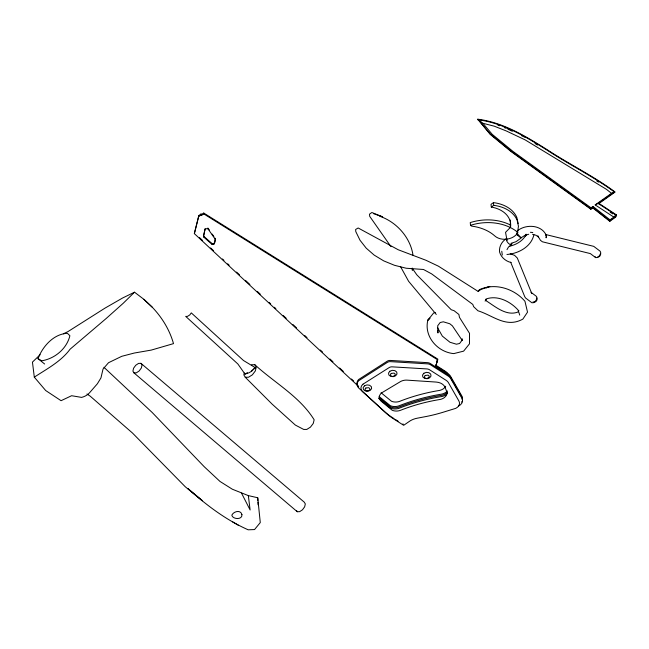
<?xml version="1.0" encoding="UTF-8"?>
<svg xmlns="http://www.w3.org/2000/svg" width="649" height="649" viewBox="0 0 649 649"><rect width="100%" height="100%" fill="white"/><g stroke="black" fill="none" stroke-linecap="round" stroke-linejoin="round"><path stroke-width="0.97" d="M592.756 207.218L592.748 207.899L609.776 221.301L615.658 217.131L616.509 214.933L598.589 203.202L595.19 204.897L613.816 217.091L616.509 214.933L615.617 216.604M609.784 220.619L609.776 221.301L610.028 219.857L613.816 217.091M412.472 268.297L412.342 270.3L412.18 268.175L416.836 274.852L451.25 309.751L454.089 310.701L458.884 314.465L459.46 317.369L469.535 333.359L469.47 343.848L463.621 351.141L453.789 353.6C437.751 352.237 423.805 336.604 427.821 320.233L433.662 312.94L435.301 312.526M546.393 235.652L546.125 237.712L546.393 235.652L545.582 234.394L546.393 235.652C541.81 224.546 525.795 223.913 517.342 230.857M510.877 243.383L515.955 241.72L521.188 238.013L517.188 234.979L518.454 226.233L517.139 220.238A32.012 23.218 -6.1 0 0 493.727 205.344L493.435 202.626L491.009 204.346L491.301 207.063A27.209 19.73 -6.1 0 1 510.52 227.296L505.539 232.334L507.072 240.552M600.844 253.735L599.66 256.452L597.364 257.361M244.308 372.948L243.837 374.879L245.265 377.256L272.182 404.181L295.36 425.087L303.7 429.435L306.799 429.427L310.441 427.139L313.248 423.464L314.148 419.789C299.838 396.596 274.551 382.821 254.83 364.722L251.569 364.738M203.575 235.993L205.1 228.878L203.575 235.993A2.263 1.679 -4.5 0 0 204.046 237.356L211.866 244.211A1.452 1.079 -4.5 0 0 214.397 243.683L215.273 239.765A3.204 2.377 -4.5 0 0 215.014 238.167L215.079 239.027A3.204 2.377 -4.5 0 1 215.338 240.633M592.999 206.455L591.036 207.842L590.858 209.238L592.748 207.899L592.999 206.455L610.028 219.857M201.62 214.373L203.754 213.059L203.827 213.927L201.685 215.241L201.012 214L198.87 215.517L194.351 233.616L358.216 386.082M194.351 233.616L198.87 215.517M526.088 234.184L525.56 236.09L526.112 234.638C522.94 240.917 516.434 244.608 509.798 246.198M533.892 234.816C531.223 246.79 518.397 253.605 506.95 254.481M506.991 249.646L508.491 247.026L511.566 244.576L511.931 243.351M436.809 362.239L435.755 366.831L437.093 361.306M214.397 243.683L215.273 239.765M38.023 358.67C42.558 346.517 53.672 333.886 67.423 333.318L69.897 335.728C66.742 348.74 54.832 358.678 41.739 360.803L38.023 358.67L44.627 364M437.158 362.174L436.696 361.882L437.791 359.1L203.754 213.059M485.095 301.12L486.466 298.864C497.848 295.06 510.455 301.59 518.08 310.027L519.735 315.089M518.859 310.53L517.951 312.031C506.504 316.469 495.341 306.653 486.336 300.876L485.785 299.181M478.183 291.442L479.351 289.705C494.887 282.485 514.138 288.57 524.952 301.282L527.523 312.145L522.867 319.097C506.082 328.402 493.297 315.56 477.932 310.766L473.64 306.669L472.796 304.422L431.658 273.894L423.505 269.489L406.233 268.248L394.503 265.303L383.721 260.882L374.197 255.114L366.223 248.169L360.025 240.26L355.79 231.604L355.62 229.486L358.159 227.977L398.226 249.76L425.947 260.265L438.383 266.163L478.183 291.442L480.925 289.47M251.536 371.228L255.349 367.699L243.472 360.495L191.285 312.883L189.808 314.919L187.318 316.461L185.671 316.363L237.858 363.967L244.998 374.108L249.046 372.769L251.536 371.228L252.518 369.873M462.039 340.246L459.581 343.508L456.409 344.205L449.96 342.25L442.334 336.109L437.54 327.672M447.372 390.949L446.123 392.142A9.524 7.066 -4.5 0 1 441.515 394.146A158.413 117.542 -4.5 0 0 400.409 405.268L399.386 405.674A9.459 7.017 -4.5 0 1 394.268 406.534L393.229 406.452A9.459 7.017 -4.5 0 1 390.309 405.682L379.146 396.58M447.469 392.15L446.22 393.343A9.524 7.066 -4.5 0 1 441.612 395.346A158.413 117.542 -4.5 0 0 400.506 406.469L399.484 406.874A9.459 7.017 -4.5 0 1 394.365 407.734L393.318 407.653A9.459 7.017 -4.5 0 1 390.398 406.882L379.243 397.78M447.567 393.351L446.309 394.543A9.524 7.066 -4.5 0 1 441.701 396.547A158.413 117.542 -4.5 0 0 400.595 407.669L399.573 408.075A9.459 7.017 -4.5 0 1 394.454 408.935L393.416 408.854A9.459 7.017 -4.5 0 1 390.495 408.083L378.521 398.275M429.8 318.205L427.821 320.233L429.898 318.253M134.521 292.196L123.261 303.237L106.225 318.456L70.133 349.154C60.868 361.647 46.947 368.835 34.308 377.15L45.673 390.52L61.071 400.693L71.609 395.72L81.612 397.399A13.962 10.157 -7 0 0 89.603 392.71L97.382 383.762L100.944 377.921L103.029 369.07L108.505 362.726L121.769 356.301L134.311 353.032L151.249 350.095L173.502 343.629A146.293 106.46 -7 0 0 152.158 307.115L143.867 299.319L134.521 292.196L122.62 297.988L104.951 308.153L67.967 331.598L63.391 333.797M40.116 354.735L32.45 362.11L34.308 377.15M198.935 216.385L201.085 214.86L201.012 214M491.301 207.063L493.727 205.344M595.19 204.897L611.52 193.329L614.757 191.739L614.798 192.274L598.629 203.729L598.021 203.486M614.879 217.123L609.736 220.774L592.707 207.364L590.817 208.702L511.136 151.128L490.165 133.872L477.794 119.197C503.007 122.377 525.56 136.152 546.709 149.4C569.003 164.108 593.291 175.879 614.757 191.739L598.589 203.202L598.629 203.729L616.55 215.46L614.425 214.722M253.791 368.697L255.349 367.699M244.998 374.108L247.399 372.672M403.337 424.121L402.607 424.121M486.231 287.961L489.808 286.412L481.809 289.162M528.708 234.265L525.073 235.271L521.634 237.445L520.522 237.364L517.683 234.021L517.05 232.034M511.566 244.576L510.268 244.624L508.54 243.48L507.031 241.574L506.325 239.635L506.691 238.402C502.034 241.201 498.894 246.474 499.552 251.99C501.133 257.418 505.717 261.271 511.12 262.521M532.505 234.257L535.952 235.254L538.581 237.12L537.778 235.879L540.487 240.349L542.386 241.785L590.33 253.589L595.62 257.596L597.185 257.548L598.978 256.266L600.333 254.262L600.714 252.283L599.992 251.098L593.73 246.352L545.785 234.549M140.963 363.335L138.57 363.391L135.755 365.257L133.589 368.202L132.907 371.123L133.962 372.883L297.266 511.72L299.66 511.655L302.475 509.798L304.632 506.853L305.322 503.932L304.267 502.172L140.963 363.335L142.017 365.103L141.328 368.015L139.17 370.968L136.355 372.826L133.962 372.883M245.265 377.256L248.526 377.239L252.364 374.838L255.317 370.96L256.258 367.099L254.83 364.722M530.371 232.277L532.772 232.512M590.858 208.564L590.858 209.238L511.177 151.655L490.214 134.4L477.794 119.197L482.88 123.269L494.262 126.182L506.277 130.944L525.187 139.908L606.426 189.321L611.52 193.329M478.637 119.878L477.834 119.732C503.048 122.912 525.601 136.679 546.75 149.927C569.043 164.635 593.332 176.406 614.798 192.274L614.214 192.007M379.86 216.295C396.539 222.007 410.387 237.437 413.007 255.171M103.937 367.285L152.166 412.464L204.224 466.712L219.995 481.444L232.358 489.232L248.34 495.609L257.734 497.759L260.281 522.567L254.538 529.568L248.186 529.803C225.844 519.93 206.155 504.922 188.048 488.697L202.447 500.752L185.338 486.831L132.493 433.045L90.292 396.239L86.966 393.992M510.219 253.808L514.56 255.317L517.302 258.026L531.799 293.526M373.564 213.659L382.675 216.88L371.861 212.499L369.508 214.162L369.679 216.287L390.974 246.677M497.751 124.989L499.6 125.728M504.224 127.561L506.074 128.291M507.875 129.143L512.369 131.276M521.374 135.544L524.976 137.255M232.577 521.853L238.24 525.187M596.861 181.087L598.556 182.101M535.011 143.486L537.526 145.043M203.827 213.927L437.856 359.96M201.085 214.86L201.685 215.241M435.495 365.006L445.547 371.423A9.986 7.415 -4.5 0 1 447.761 373.735M436.201 366.133L448.167 373.767A10.684 7.926 -4.5 0 1 450.536 376.25L461.747 395.849A8.291 6.149 -4.5 0 1 462.218 399.451M391.712 417.112L394.105 418.654M395.712 419.684L398.105 421.225M610.214 212.223L612.761 213.886M591.036 207.842L513.01 151.452L492.226 134.351L482.88 123.269M470.533 225.308L471.596 226.112A41.739 30.268 -6.1 0 1 494.822 235.976A13.402 9.719 -6.1 0 0 507.275 239.083A13.402 9.719 -6.1 0 0 517.87 232.472A42.136 30.56 -6.1 0 0 470.533 225.308L470.241 222.591A42.136 30.56 -6.1 0 1 510.585 225.098M530.963 292.245L536.252 296.26L536.974 297.445L536.593 299.424L535.238 301.428L533.446 302.71L531.88 302.759L525.617 298.013L524.773 296.739L510.658 262.18M381.044 392.734L391.477 401.244A8.843 6.563 -4.5 0 0 394.203 401.958L395.176 402.039A8.843 6.563 -4.5 0 0 399.962 401.236L400.92 400.855A148.053 109.851 -4.5 0 1 439.332 390.463A8.899 6.604 -4.5 0 0 443.64 388.589L444.808 387.477A6.677 4.957 -4.5 0 0 445.693 386.236M203.502 235.125A2.263 1.679 -4.5 0 0 203.973 236.487L211.801 243.351L211.866 244.211M199.478 237.583L202.439 240.341M210.601 247.926L213.562 250.684M222.461 258.967L223.946 260.346M227.653 263.794L229.138 265.173M236.552 272.069L239.513 274.835M245.444 280.352L249.897 284.489M257.312 291.393L260.273 294.151M269.173 302.426L270.657 303.805M274.365 307.253L275.849 308.64M283.264 315.536L286.225 318.294M292.902 324.5L296.609 327.956M304.762 335.541L306.985 337.61M320.33 350.03L322.561 352.099M329.976 358.994L332.937 361.761M339.614 367.967L343.321 371.415M351.474 379.008L353.697 381.077M143.867 299.319L152.158 307.115M436.29 314.449L408.61 281.293L400.595 266.731M209.367 230.062L208.232 228.44L208.305 229.3L215.079 239.027M212.191 234.111L213.878 236.544M594.898 256.412L595.62 257.596M536.609 298.086L537.104 298.897L536.845 300.244L535.92 301.615L533.624 302.523L533.129 301.712M296.561 510.536L297.266 511.72M241.517 493.118L250.116 509.984L248.34 495.609M518.162 223.516L516.847 217.512A32.012 23.218 -6.1 0 0 493.435 202.626M502.31 255.057L501.774 251.244M516.993 233.161L517.188 234.979M510.52 227.296L510.228 224.57A27.209 19.73 -6.1 0 0 510.211 219.987M462.137 338.737L462.275 340.506L452.394 325.863L449.781 323.754L443.332 321.807L440.168 322.504L437.702 325.766L437.961 332.986L437.751 330.333M436.631 361.022L436.696 361.882M203.973 236.487L204.046 237.356M257.734 497.759L257.872 500.42M257.961 502.196L258.091 504.857M462.453 399.914A8.291 6.149 -4.5 0 0 461.845 397.05L450.625 377.45A10.684 7.926 -4.5 0 0 448.256 374.976L430.36 363.554A5.419 4.016 -4.5 0 0 427.423 362.653L390.382 360.438A4.227 3.14 -4.5 0 0 387.202 361.209L358.556 379.56A8.177 6.068 -4.5 0 0 358.702 386.909M462.056 401.366A8.291 6.149 -4.5 0 1 461.682 402.064M391.063 416.69A63.553 47.158 -4.5 0 1 384.533 411.62L358.8 388.11A8.177 6.068 -4.5 0 1 358.654 380.76L387.299 362.41A4.227 3.14 -4.5 0 1 390.479 361.639L427.513 363.854A5.419 4.016 -4.5 0 1 430.457 364.754L448.354 376.177A10.684 7.926 -4.5 0 1 450.722 378.651L461.934 398.251A8.291 6.149 -4.5 0 1 458.486 406.063M207.802 228.059A1.671 1.241 -4.5 0 1 208.045 228.229M214.332 242.823A1.452 1.079 -4.5 0 1 211.801 243.351M205.165 229.738A1.671 1.241 -4.5 0 1 206.577 228.691A1.671 1.241 -4.5 0 1 208.305 229.3M241.939 514.625C242.483 519.833 233.38 519.516 231.92 515.606L231.969 514.884C233.94 511.258 240.674 509.595 241.939 514.625M447.039 392.515L446.593 394.795A6.677 4.957 -4.5 0 1 445.522 396.482L444.354 397.594A8.899 6.604 -4.5 0 1 440.038 399.468A148.053 109.851 -4.5 0 0 401.626 409.868L400.668 410.249A8.843 6.563 -4.5 0 1 395.89 411.052L394.917 410.971A8.843 6.563 -4.5 0 1 392.183 410.249L380.995 401.082A8.072 5.987 -4.5 0 1 382.358 392.45L400.238 381.734A9.313 6.912 -4.5 0 1 403.5 380.436L404.092 380.314A9.313 6.912 -4.5 0 1 407.118 380.144L436.225 382.074A10.855 8.048 -4.5 0 1 445.068 387.258L447.039 392.515M364.503 385.814L363.172 387.575L363.456 389.538L365.249 390.941L367.853 391.258L370.279 390.357L371.601 388.597L371.317 386.634L369.532 385.23L366.928 384.914L364.503 385.814M365.858 388.013L365.119 389.002L365.273 390.098L366.279 390.893L369.111 390.568L369.849 389.57L369.695 388.475L368.689 387.68L365.858 388.013M389.887 371.22L388.564 372.988L388.848 374.944L390.633 376.347L393.237 376.663L395.663 375.771L396.993 374.002L396.709 372.047L394.917 370.644L392.312 370.328L389.887 371.22M391.25 373.418L390.503 374.408L390.666 375.511L391.663 376.298L393.132 376.477L395.241 374.984L395.079 373.881L394.073 373.094L391.25 373.418M423.886 373.264L422.556 375.025L422.84 376.988L424.633 378.391L427.237 378.708L429.662 377.815L430.985 376.047L430.701 374.092L428.916 372.68L426.312 372.372L423.886 373.264M425.241 375.463L424.503 376.452L424.657 377.556L425.663 378.343L427.123 378.521L429.232 377.028L429.078 375.925L428.072 375.138L425.241 375.463M363.059 384.135L362.426 384.719A7.642 5.671 -4.5 0 0 362.564 391.582L386.617 413.559A59.4 44.075 -4.5 0 0 393.318 418.694L403.67 425.314L408.748 421.818A17.174 12.745 -4.5 0 1 417.153 418.216L424.324 416.853A129.046 95.752 -4.5 0 0 443.218 412.212L455.728 408.359A7.747 5.752 -4.5 0 0 458.948 401.066L448.467 382.748A9.986 7.415 -4.5 0 0 446.261 380.428L429.533 369.76A5.062 3.756 -4.5 0 0 426.782 368.916L392.166 366.847A3.951 2.929 -4.5 0 0 389.197 367.569L363.059 384.135"/></g></svg>
